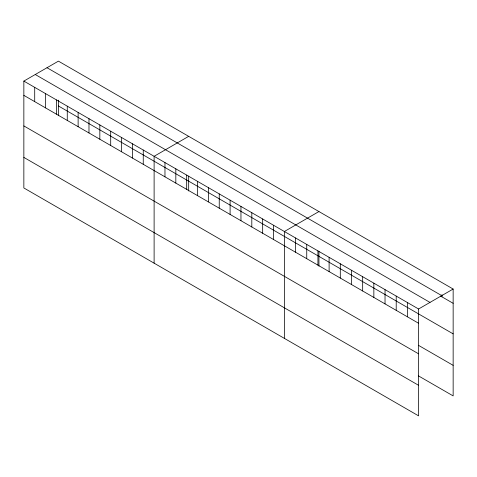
<?xml version="1.0" encoding="UTF-8"?>
<svg xmlns="http://www.w3.org/2000/svg" width="477" height="477" viewBox="0 0 477 477"><rect width="100%" height="100%" fill="white"/><g stroke="black" fill="none" stroke-linecap="round" stroke-linejoin="round"><path stroke-width="0.72" d="M23.85 81.096L418.585 308.995L418.585 415.861L23.85 187.962L23.85 81.096L58.415 61.139L453.15 289.038L453.15 395.904L418.353 375.816M188.677 136.35L154.113 156.301L154.113 263.167M318.94 211.555L284.375 231.512L284.375 338.372M418.585 308.995L453.15 289.038M47.008 67.728L441.744 295.627M440.724 296.134L453.15 303.312M35.256 74.513L429.992 302.412M58.415 105.966L453.15 333.864M23.85 95.364L418.585 323.263M418.353 345.259L453.15 365.346M23.85 125.922L418.585 353.821M23.85 157.404L418.585 385.303M441.964 294.714L441.964 296.855M407.4 302.537L407.4 316.806M396.214 296.08L396.214 310.354M385.034 289.622L385.034 303.897M373.849 283.165L373.849 297.439M362.663 276.708L362.663 290.982M351.477 270.25L351.477 284.525M340.298 263.793L340.298 278.067M329.112 257.336L329.112 271.61M318.94 251.29L318.94 266.172M317.926 250.884L317.926 265.152M306.741 244.427L306.741 258.695M295.561 237.969L295.561 252.238M273.518 225.245L273.518 239.514M262.666 218.973L262.666 233.247M251.808 212.706L251.808 226.98M240.957 206.44L240.957 220.714M230.099 200.173L230.099 214.441M219.241 193.906L219.241 208.175M208.389 187.64L208.389 201.908M197.532 181.373L197.532 195.642M188.677 176.079L188.677 190.967M186.68 175.107L186.68 189.375M175.822 168.84L175.822 183.108M164.97 162.574L164.97 176.842M143.255 150.034L143.255 164.309M132.403 143.768L132.403 158.042M121.546 137.501L121.546 151.769M110.694 131.235L110.694 145.503M99.836 124.968L99.836 139.236M88.978 118.701L88.978 132.97M78.127 112.435L78.127 126.703M67.269 106.168L67.269 120.437M58.415 100.146L58.415 115.762M56.417 99.902L56.417 114.17M45.559 93.629L45.559 107.903M34.708 87.363L34.708 101.637"/></g></svg>
